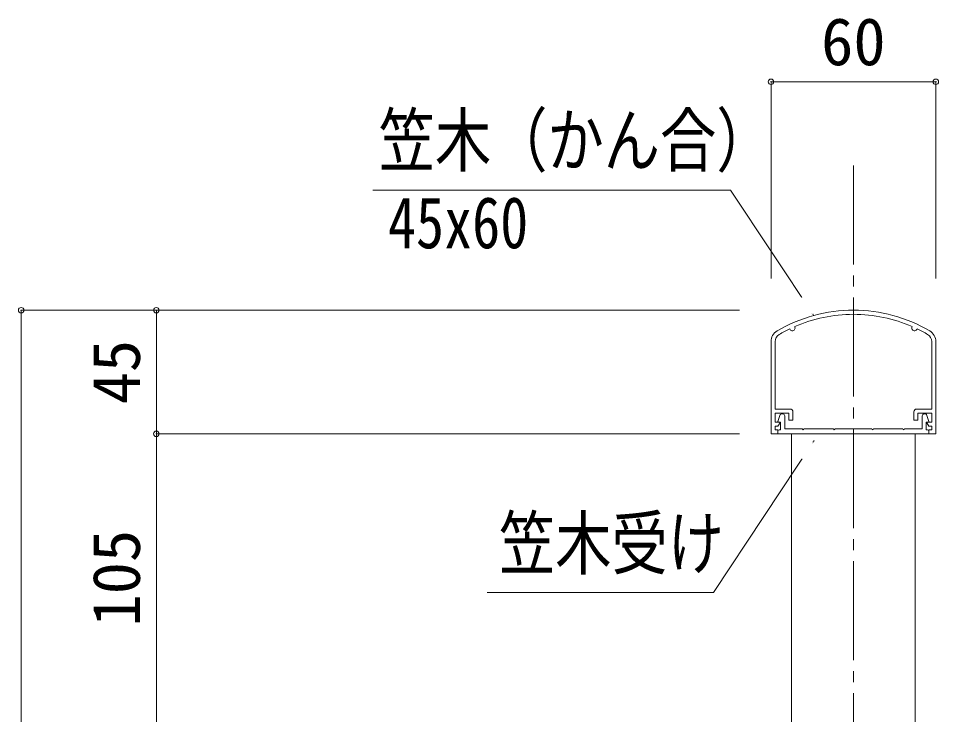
# Model space of a CAD drawing. Units: millimetres at full size. Extents: x -3135 to 4022, y -814 to 1448.
# Drawn here: x 1974.4 to 2309.3, y 584.9 to 838.3 of the extents above; entities that cross this region are included whole.
import ezdxf
from ezdxf.enums import TextEntityAlignment as Align

# ---------------------------------------------------------------- set-up
doc = ezdxf.new("R2010")
doc.units = ezdxf.units.MM
doc.header["$LTSCALE"] = 4
doc.header["$PDMODE"] = 32
doc.header["$PDSIZE"] = 2
doc.linetypes.add('CHAIN2', pattern=[12, 9, -1, 1, -1])
for name, color, linetype, lineweight in [('0-0_0', 7, 'Continuous', 18), ('0-1_1手摺寸法', 3, 'Continuous', 18), ('0-5_3中心線', 2, 'CHAIN2', 18), ('0-6_41ｱﾙﾐ', 6, 'Continuous', 18)]:
    doc.layers.add(name, color=color, linetype=linetype, lineweight=lineweight)
doc.styles.add('ＭＳ ゴシック', font='')
doc.styles.get('ＭＳ ゴシック').set_extended_font_data('MS Gothic')

msp = doc.modelspace()

# ---------------------------------------------------------------- linework, layer by layer
at = {"layer": '0-0_0'}
for p, q in [((2248.35, 687.108), (2248.35, 720.696)), ((2249.85, 696.108), (2249.85, 720.696)), ((2306.85, 696.108), (2306.85, 720.696)), ((2308.35, 687.108), (2308.35, 720.696)), ((2255.35, 696.108), (2249.85, 696.108)), ((2254.85, 694.608), (2249.85, 694.608)), ((2249.85, 691.408), (2249.85, 694.608)), ((2254.85, 692.108), (2254.85, 694.608)), ((2256.35, 692.108), (2256.35, 695.108)), ((2300.35, 692.108), (2300.35, 695.108)), ((2301.35, 696.108), (2306.85, 696.108)), ((2301.85, 692.108), (2301.85, 694.608)), ((2301.85, 694.608), (2306.85, 694.608)), ((2306.85, 691.408), (2306.85, 694.608)), ((2251.476, 691.408), (2249.85, 691.408)), ((2250.85, 689.908), (2251.643, 691.096)), ((2256.35, 692.108), (2254.85, 692.108)), ((2300.35, 692.108), (2301.85, 692.108)), ((2305.85, 689.908), (2305.058, 691.096)), ((2305.224, 691.408), (2306.85, 691.408)), ((2250.85, 687.108), (2248.35, 687.108)), ((2249.85, 688.608), (2249.85, 689.908)), ((2249.85, 688.608), (2249.85, 689.908)), ((2250.85, 689.908), (2249.85, 689.908)), ((2250.85, 688.608), (2249.85, 688.608)), ((2250.85, 687.108), (2250.85, 688.608)), ((2255.85, 687.108), (2255.85, 223.614)), ((2300.85, 687.108), (2300.85, 223.614)), ((2305.85, 689.908), (2306.85, 689.908)), ((2305.85, 688.608), (2306.85, 688.608)), ((2305.85, 687.108), (2305.85, 688.608)), ((2305.85, 687.108), (2308.35, 687.108)), ((2306.85, 688.608), (2306.85, 689.908)), ((2306.85, 688.608), (2306.85, 689.908))]:
    msp.add_line(p, q, dxfattribs=at)
for points in [[(2263.956, 730.192), (2233.649, 775.814), (2103.47, 775.814)], [(2264.006, 684.631), (2227.366, 629.324), (2144.984, 629.324)]]:
    msp.add_lwpolyline(points, dxfattribs=at)
for centre, radius, start, end in [((2278.35, 677.108), 55, 90, 120.328), ((2278.35, 677.108), 53.5, 90, 113.561), ((2278.35, 677.108), 55, 59.672, 90), ((2278.35, 677.108), 53.5, 66.439, 90), ((2252.85, 720.696), 4.5, 120.328, 180), ((2278.35, 677.108), 53.5, 115.693, 120.328), ((2256.1, 725.646), 1, 199.126, 30.128), ((2300.6, 725.646), 1, 149.872, 340.874), ((2278.35, 677.108), 53.5, 59.672, 64.307), ((2303.85, 720.696), 4.5, 0, 59.672), ((2252.85, 720.696), 3, 120.328, 180), ((2303.85, 720.696), 3, 0, 59.672), ((2255.35, 695.108), 1, 0, 90), ((2301.35, 695.108), 1, 90, 180), ((2251.476, 691.208), 0.2, 326.31, 90), ((2305.224, 691.208), 0.2, 90, 213.69)]:
    msp.add_arc(centre, radius, start, end, dxfattribs=at)
at = {"layer": '0-1_1手摺寸法'}
for p, q in [((2248.35, 743.608), (2248.35, 815.266)), ((2308.35, 815.266), (2248.35, 815.266)), ((2252.95, 815.266), (2303.75, 815.266)), ((2308.35, 743.608), (2308.35, 815.266)), ((2236.85, 732.108), (1975.416, 732.108)), ((1975.416, -367.892), (1975.416, 732.108)), ((2236.85, 732.108), (2024.64, 732.108)), ((2024.64, 732.108), (2024.64, 687.108)), ((1975.416, 727.508), (1975.416, -363.292)), ((2024.64, 691.708), (2024.64, 727.508)), ((2236.85, 687.108), (2024.64, 687.108)), ((2236.85, 687.108), (2024.64, 687.108)), ((2024.64, 687.108), (2024.64, 582.108)), ((2024.64, 586.708), (2024.64, 682.508)), ((2024.64, 586.708), (2024.64, 591.308))]:
    msp.add_line(p, q, dxfattribs=at)
for p in [(2248.35, 815.266), (2308.35, 815.266), (1975.416, 732.108), (2024.64, 732.108), (2024.64, 687.108)]:
    msp.add_point(p, dxfattribs=at)
at = {"layer": '0-5_3中心線'}
msp.add_line((2278.35, 784.737), (2278.35, -527.622), dxfattribs=at)
at = {"layer": '0-6_41ｱﾙﾐ'}
for p, q in [((2250.85, 691.608), (2251.736, 694.087)), ((2253.35, 693.647), (2253.35, 688.908)), ((2303.35, 693.647), (2303.35, 688.908)), ((2305.85, 691.608), (2304.965, 694.087)), ((2251.85, 691.408), (2251.05, 691.408)), ((2251.85, 691.408), (2251.85, 688.608)), ((2304.85, 691.408), (2305.65, 691.408)), ((2304.85, 691.408), (2304.85, 688.608)), ((2250.85, 688.108), (2250.85, 687.108)), ((2278.35, 687.108), (2250.85, 687.108)), ((2251.85, 688.608), (2251.35, 688.608)), ((2259.75, 688.908), (2253.35, 688.908)), ((2259.75, 688.908), (2259.881, 688.7)), ((2260.35, 688.908), (2260.219, 688.7)), ((2271.05, 688.908), (2260.35, 688.908)), ((2271.05, 688.908), (2271.181, 688.7)), ((2271.65, 688.908), (2271.519, 688.7)), ((2278.35, 688.908), (2271.65, 688.908)), ((2278.35, 688.908), (2285.05, 688.908)), ((2278.35, 687.108), (2305.85, 687.108)), ((2285.05, 688.908), (2285.181, 688.7)), ((2285.65, 688.908), (2285.519, 688.7)), ((2285.65, 688.908), (2296.35, 688.908)), ((2296.35, 688.908), (2296.481, 688.7)), ((2296.95, 688.908), (2296.819, 688.7)), ((2296.95, 688.908), (2303.35, 688.908)), ((2304.85, 688.608), (2305.35, 688.608)), ((2305.85, 688.108), (2305.85, 687.108))]:
    msp.add_line(p, q, dxfattribs=at)
for centre, radius, start, end in [((2252.438, 693.48), 0.928, 10.394, 139.128), ((2304.263, 693.48), 0.928, 40.872, 169.606), ((2251.05, 691.608), 0.2, 180, 270), ((2305.65, 691.608), 0.2, 270, 0), ((2251.35, 688.108), 0.5, 90, 180), ((2260.05, 688.808), 0.2, 212.334, 327.666), ((2271.35, 688.808), 0.2, 212.334, 327.666), ((2285.35, 688.808), 0.2, 212.334, 327.666), ((2296.65, 688.808), 0.2, 212.334, 327.666), ((2305.35, 688.108), 0.5, 0, 90)]:
    msp.add_arc(centre, radius, start, end, dxfattribs=at)

# ---------------------------------------------------------------- texts
at = {"layer": '0-0_0', "style": 'ＭＳ ゴシック', "width": 0.8}
for s, p in [('笠木（かん合）', (2105.544, 778.957)), ('45x60', (2108.916, 749.025)), ('笠木受け', (2149.327, 632.307))]:
    msp.add_text(s, height=18.77, dxfattribs=at).set_placement(p, align=Align.BOTTOM_LEFT)
at = {"layer": '0-1_1手摺寸法', "style": 'ＭＳ ゴシック'}
msp.add_text('60', height=17.27, dxfattribs=at).set_placement((2266.574, 816.085), align=Align.BOTTOM_LEFT)
for s, p in [('45', (2023.821, 697.831)), ('105', (2023.821, 616.943))]:
    msp.add_text(s, height=17.27, rotation=90, dxfattribs=at).set_placement(p, align=Align.BOTTOM_LEFT)

# ---------------------------------------------------------------- next in the draw order: wipeouts: each hides what was drawn before it
for points in [[(2258.44, 735.986), (2260.754, 737.524), (2263.956, 730.192), (2263.956, 730.192)], [(2260.813, 677.296), (2258.496, 678.83), (2264.006, 684.631), (2264.006, 684.631)]]:
    msp.add_wipeout(points)

doc.saveas('drawing.dxf')
